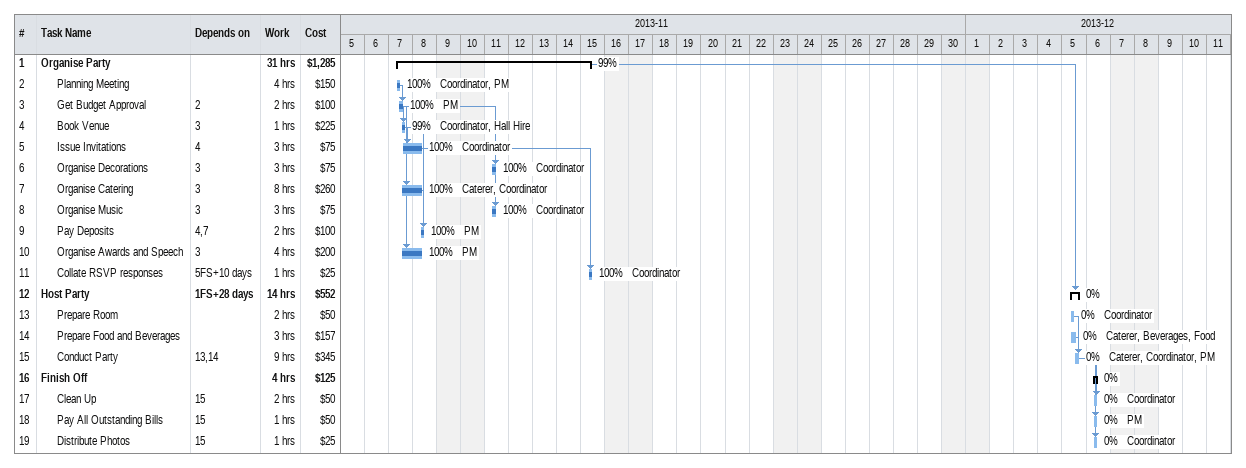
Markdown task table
| ID | Level | Task | Start | Finish | Predecessors | Resources | % complete | Work (h) | Cost ($) |
|---|---|---|---|---|---|---|---|---|---|
| 1 | 1 | **Organise Party** | 2013-11-07 | 2013-11-15 |  |  | 99 | 31 | 1285 |
| 2 | 2 | Planning Meeting | 2013-11-07 | 2013-11-07 |  | Coordinator, PM | 100 | 4 | 150 |
| 3 | 2 | Get Budget Approval | 2013-11-07 | 2013-11-07 | 2 | PM | 100 | 2 | 100 |
| 4 | 2 | Book Venue | 2013-11-07 | 2013-11-07 | 3 | Coordinator, Hall Hire | 99 | 1 | 225 |
| 5 | 2 | Issue Invitations | 2013-11-07 | 2013-11-08 | 4 | Coordinator | 100 | 3 | 75 |
| 6 | 2 | Organise Decorations | 2013-11-11 | 2013-11-11 | 3 | Coordinator | 100 | 3 | 75 |
| 7 | 2 | Organise Catering | 2013-11-07 | 2013-11-08 | 3 | Caterer, Coordinator | 100 | 8 | 260 |
| 8 | 2 | Organise Music | 2013-11-11 | 2013-11-11 | 3 | Coordinator | 100 | 3 | 75 |
| 9 | 2 | Pay Deposits | 2013-11-08 | 2013-11-08 | 4, 7 | PM | 100 | 2 | 100 |
| 10 | 2 | Organise Awards and Speech | 2013-11-07 | 2013-11-08 | 3 | PM | 100 | 4 | 200 |
| 11 | 2 | Collate RSVP responses | 2013-11-15 | 2013-11-15 | 5FS+10d | Coordinator | 100 | 1 | 25 |
| 12 | 1 | **Host Party** | 2013-12-05 | 2013-12-05 | 1FS+28d |  | 0 | 14 | 552 |
| 13 | 2 | Prepare Room | 2013-12-05 | 2013-12-05 |  | Coordinator | 0 | 2 | 50 |
| 14 | 2 | Prepare Food and Beverages | 2013-12-05 | 2013-12-05 |  | Caterer, Beverages, Food | 0 | 3 | 157 |
| 15 | 2 | Conduct Party | 2013-12-05 | 2013-12-05 | 13, 14 | Caterer, Coordinator, PM | 0 | 9 | 345 |
| 16 | 1 | **Finish Off** | 2013-12-06 | 2013-12-06 |  |  | 0 | 4 | 125 |
| 17 | 2 | Clean Up | 2013-12-06 | 2013-12-06 | 15 | Coordinator | 0 | 2 | 50 |
| 18 | 2 | Pay All Outstanding Bills | 2013-12-06 | 2013-12-06 | 15 | PM | 0 | 1 | 50 |
| 19 | 2 | Distribute Photos | 2013-12-06 | 2013-12-06 | 15 | Coordinator | 0 | 1 | 25 |
